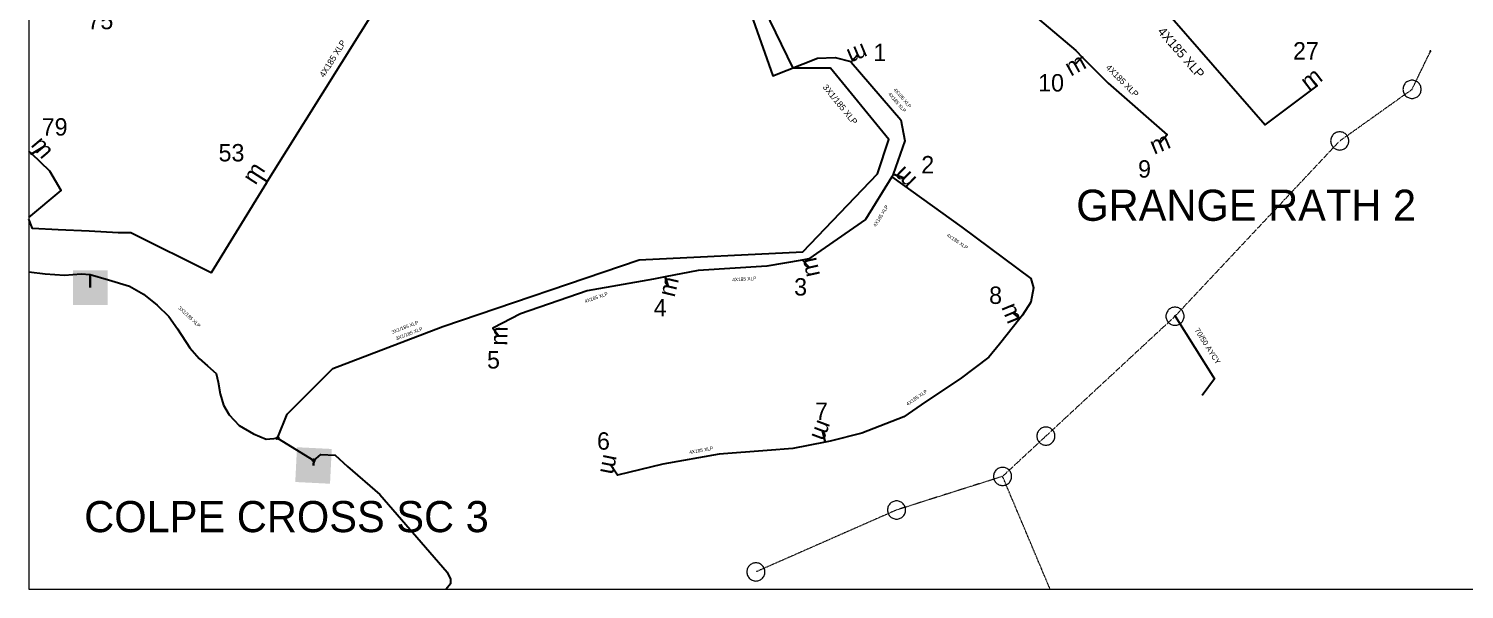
# Model space of a CAD drawing. Header units: metres. Extents: x 311594 to 312456, y 273769 to 274397.
# Drawn here: x 311594 to 312148, y 273769 to 273985 of the extents above; entities that cross this region are included whole.
import ezdxf
from ezdxf.enums import TextEntityAlignment as Align

# ---------------------------------------------------------------- set-up
doc = ezdxf.new("R2010")
doc.units = ezdxf.units.M
doc.header["$MEASUREMENT"] = 0
doc.linetypes.add('DGN Style 4', pattern=[0.01288, 0.00644, -0.00322, 0, -0.00322])
for name, color, linetype, lineweight in [('Level 10', 7, 'Continuous', 0), ('Level 14', 7, 'Continuous', 0), ('Level 15', 7, 'Continuous', 0), ('Level 16', 7, 'Continuous', 0), ('Level 2', 7, 'Continuous', 0), ('Level 3', 7, 'Continuous', 0), ('Level 5', 7, 'Continuous', 0), ('Level 6', 7, 'Continuous', 0), ('Level 7', 7, 'Continuous', 0)]:
    doc.layers.add(name, color=color, linetype=linetype, lineweight=lineweight)
doc.styles.add('Style-font_101', font='font_101.shx')
doc.styles.add('Style-WORKING', font='WORKING.shx')

msp = doc.modelspace()

# ---------------------------------------------------------------- linework, layer by layer
at = {"layer": 'Level 10', "color": 7, "linetype": 'Continuous', "lineweight": 0, "flags": 128}
for points in [[(311594, 273769), (312456, 273769), (312456, 274397), (311594, 274397), (311594, 273769)], [(311594, 274397), (311594, 273769), (312456, 273769), (312456, 274397), (311594, 274397)]]:
    msp.add_lwpolyline(points, close=True, dxfattribs=at)
at = {"layer": 'Level 14', "color": 1, "linetype": 'Continuous', "lineweight": 30, "flags": 128}
for points in [[(311690, 273827.25), (311693.75, 273836.54), (311711.25, 273854.07), (311753.77, 273870.34), (311829.41, 273896), (311892.56, 273899.13), (311921.32, 273929.17), (311925.7, 273942.32), (311903.19, 273969.86), (311888.81, 273969.86), (311866.57, 274015.75), (311864.29, 274020.45), (311874.54, 274022.31)], [(311594, 273891.33), (311600.4, 273890.62), (311607.86, 273890.08), (311614.19, 273890.59), (311617.73, 273890.34), (311617.73, 273885.28)], [(311617.73, 273885.28), (311617.73, 273890.34), (311624.82, 273888.31), (311632.91, 273885.78), (311638.23, 273882.75), (311643.54, 273878.45), (311648.09, 273874.15), (311651.38, 273869.34), (311656.19, 273862.01), (311659.73, 273857.97), (311663.02, 273855.18), (311666.31, 273852.15), (311667.07, 273848.86), (311667.83, 273844.31), (311669.09, 273840.01), (311671.37, 273836.22), (311675.17, 273832.17), (311680.73, 273828.88), (311685.54, 273826.86), (311690, 273827.25), (311703.94, 273818.65), (311703.85, 273816.72)], [(311617.73, 273885.28), (311617.73, 273890.34), (311624.82, 273888.31), (311632.91, 273885.78), (311638.23, 273882.75), (311643.54, 273878.45), (311648.09, 273874.15), (311651.38, 273869.34), (311656.19, 273862.01), (311659.73, 273857.97), (311663.02, 273855.18), (311666.31, 273852.15), (311667.07, 273848.86), (311667.83, 273844.31), (311669.09, 273840.01), (311671.37, 273836.22), (311675.17, 273832.17), (311680.73, 273828.88), (311685.54, 273826.86), (311690, 273827.25)], [(311703.85, 273816.72), (311703.94, 273818.65), (311706.65, 273820.97), (311712.18, 273820.66), (311716.99, 273816.36), (311729.39, 273805.49), (311755.45, 273775.65), (311756.71, 273772.87), (311756.71, 273771.1), (311755.06, 273769)], [(311703.85, 273816.72), (311703.94, 273818.65)], [(311703.94, 273818.65), (311706.65, 273820.97), (311712.18, 273820.66), (311716.99, 273816.36), (311729.39, 273805.49), (311755.45, 273775.65), (311756.71, 273772.87), (311756.71, 273771.1), (311755.06, 273769)]]:
    msp.add_lwpolyline(points, dxfattribs=at)
at = {"layer": 'Level 15', "color": 1, "linetype": 'Continuous', "lineweight": 30, "flags": 128}
for points in [[(311690.38, 273826.96), (311689.72, 273826.87), (311689.62, 273827.53), (311690.28, 273827.63), (311690.38, 273826.97)], [(311704.05, 273818.19), (311703.48, 273818.54), (311703.83, 273819.11), (311704.41, 273818.76), (311704.05, 273818.19)]]:
    msp.add_lwpolyline(points, dxfattribs=at)
at = {"layer": 'Level 15', "color": 1, "linetype": 'Continuous', "lineweight": 13}
for points in [[(311611.03, 273878.57), (311624.44, 273878.57), (311611.03, 273891.98), (311624.44, 273891.98)], [(311697.48, 273823.75), (311696.81, 273810.35), (311710.88, 273823.08), (311710.21, 273809.68)]]:
    msp.add_solid(points, dxfattribs=at)
at = {"layer": 'Level 2', "color": 5, "linetype": 'DGN Style 4', "lineweight": 13, "flags": 128}
for points in [[(312099.65, 273941.82), (312127.56, 273961.71), (312134.66, 273976.39)], [(312036.13, 273874.25), (312099.65, 273941.82)], [(311986.32, 273828.05), (312036.13, 273874.25)], [(311986.32, 273828.05), (311969.62, 273812.51)], [(311969.62, 273812.51), (311928.73, 273799.56), (311874.47, 273775.69)], [(311987.97, 273769), (311969.62, 273812.51)]]:
    msp.add_lwpolyline(points, dxfattribs=at)
at = {"layer": 'Level 3', "color": 5, "linetype": 'Continuous', "lineweight": 13, "flags": 128}
for points in [[(312134.86, 273976.39), (312134.86, 273976.41), (312134.85, 273976.43), (312134.85, 273976.45), (312134.84, 273976.47), (312134.83, 273976.49), (312134.82, 273976.51), (312134.81, 273976.52), (312134.79, 273976.54), (312134.77, 273976.55), (312134.76, 273976.56), (312134.74, 273976.57), (312134.72, 273976.58), (312134.7, 273976.58), (312134.68, 273976.59), (312134.66, 273976.59), (312134.64, 273976.59), (312134.62, 273976.58), (312134.6, 273976.58), (312134.58, 273976.57), (312134.56, 273976.56), (312134.54, 273976.55), (312134.52, 273976.54), (312134.51, 273976.52), (312134.5, 273976.51), (312134.48, 273976.49), (312134.47, 273976.47), (312134.47, 273976.45), (312134.46, 273976.43), (312134.46, 273976.41), (312134.46, 273976.39), (312134.46, 273976.37), (312134.46, 273976.35), (312134.47, 273976.33), (312134.47, 273976.31), (312134.48, 273976.29), (312134.5, 273976.27), (312134.51, 273976.25), (312134.52, 273976.24), (312134.54, 273976.23), (312134.56, 273976.21), (312134.58, 273976.21), (312134.6, 273976.2), (312134.62, 273976.19), (312134.64, 273976.19), (312134.66, 273976.19), (312134.68, 273976.19), (312134.7, 273976.19), (312134.72, 273976.2), (312134.74, 273976.21), (312134.76, 273976.21), (312134.77, 273976.23), (312134.79, 273976.24), (312134.81, 273976.25), (312134.82, 273976.27), (312134.83, 273976.29), (312134.84, 273976.31), (312134.85, 273976.33), (312134.85, 273976.35), (312134.86, 273976.37), (312134.86, 273976.39)], [(312131.06, 273961.71), (312131.04, 273962.07), (312130.99, 273962.44), (312130.89, 273962.79), (312130.76, 273963.13), (312130.59, 273963.46), (312130.39, 273963.77), (312130.16, 273964.05), (312129.9, 273964.31), (312129.62, 273964.54), (312129.31, 273964.74), (312128.98, 273964.91), (312128.64, 273965.04), (312128.29, 273965.13), (312127.93, 273965.19), (312127.56, 273965.21), (312127.2, 273965.19), (312126.83, 273965.13), (312126.48, 273965.04), (312126.14, 273964.91), (312125.81, 273964.74), (312125.5, 273964.54), (312125.22, 273964.31), (312124.96, 273964.05), (312124.73, 273963.77), (312124.53, 273963.46), (312124.36, 273963.13), (312124.23, 273962.79), (312124.14, 273962.44), (312124.08, 273962.07), (312124.06, 273961.71), (312124.08, 273961.34), (312124.14, 273960.98), (312124.23, 273960.63), (312124.36, 273960.28), (312124.53, 273959.96), (312124.73, 273959.65), (312124.96, 273959.37), (312125.22, 273959.11), (312125.5, 273958.88), (312125.81, 273958.68), (312126.14, 273958.51), (312126.48, 273958.38), (312126.83, 273958.29), (312127.2, 273958.23), (312127.56, 273958.21), (312127.93, 273958.23), (312128.29, 273958.29), (312128.64, 273958.38), (312128.99, 273958.51), (312129.31, 273958.68), (312129.62, 273958.88), (312129.9, 273959.11), (312130.16, 273959.37), (312130.39, 273959.65), (312130.59, 273959.96), (312130.76, 273960.29), (312130.89, 273960.63), (312130.99, 273960.98), (312131.04, 273961.34), (312131.06, 273961.71)], [(312103.15, 273941.82), (312103.13, 273942.19), (312103.08, 273942.55), (312102.98, 273942.9), (312102.85, 273943.24), (312102.68, 273943.57), (312102.48, 273943.88), (312102.25, 273944.16), (312101.99, 273944.42), (312101.71, 273944.65), (312101.4, 273944.85), (312101.08, 273945.02), (312100.73, 273945.15), (312100.38, 273945.25), (312100.02, 273945.3), (312099.65, 273945.32), (312099.29, 273945.3), (312098.92, 273945.25), (312098.57, 273945.15), (312098.23, 273945.02), (312097.9, 273944.85), (312097.6, 273944.65), (312097.31, 273944.42), (312097.05, 273944.16), (312096.82, 273943.88), (312096.62, 273943.57), (312096.46, 273943.24), (312096.32, 273942.9), (312096.23, 273942.55), (312096.17, 273942.19), (312096.15, 273941.82), (312096.17, 273941.46), (312096.23, 273941.09), (312096.32, 273940.74), (312096.46, 273940.4), (312096.62, 273940.07), (312096.82, 273939.76), (312097.05, 273939.48), (312097.31, 273939.22), (312097.6, 273938.99), (312097.9, 273938.79), (312098.23, 273938.62), (312098.57, 273938.49), (312098.92, 273938.4), (312099.29, 273938.34), (312099.65, 273938.32), (312100.02, 273938.34), (312100.38, 273938.4), (312100.73, 273938.49), (312101.08, 273938.62), (312101.4, 273938.79), (312101.71, 273938.99), (312101.99, 273939.22), (312102.25, 273939.48), (312102.48, 273939.76), (312102.68, 273940.07), (312102.85, 273940.4), (312102.98, 273940.74), (312103.08, 273941.09), (312103.13, 273941.46), (312103.15, 273941.82)], [(312039.63, 273874.25), (312039.61, 273874.61), (312039.55, 273874.97), (312039.46, 273875.33), (312039.32, 273875.67), (312039.16, 273876), (312038.96, 273876.3), (312038.73, 273876.59), (312038.47, 273876.85), (312038.18, 273877.08), (312037.88, 273877.28), (312037.55, 273877.44), (312037.21, 273877.57), (312036.85, 273877.67), (312036.49, 273877.73), (312036.13, 273877.75), (312035.76, 273877.73), (312035.4, 273877.67), (312035.05, 273877.57), (312034.7, 273877.44), (312034.38, 273877.28), (312034.07, 273877.08), (312033.78, 273876.85), (312033.53, 273876.59), (312033.3, 273876.3), (312033.1, 273876), (312032.93, 273875.67), (312032.8, 273875.33), (312032.7, 273874.97), (312032.65, 273874.61), (312032.63, 273874.25), (312032.65, 273873.88), (312032.7, 273873.52), (312032.8, 273873.16), (312032.93, 273872.82), (312033.1, 273872.5), (312033.3, 273872.19), (312033.53, 273871.9), (312033.78, 273871.64), (312034.07, 273871.41), (312034.38, 273871.21), (312034.7, 273871.05), (312035.05, 273870.92), (312035.4, 273870.82), (312035.76, 273870.76), (312036.13, 273870.75), (312036.49, 273870.76), (312036.85, 273870.82), (312037.21, 273870.92), (312037.55, 273871.05), (312037.88, 273871.21), (312038.18, 273871.41), (312038.47, 273871.64), (312038.73, 273871.9), (312038.96, 273872.19), (312039.16, 273872.5), (312039.32, 273872.82), (312039.46, 273873.16), (312039.55, 273873.52), (312039.61, 273873.88), (312039.63, 273874.25)], [(312036.33, 273874.25), (312036.33, 273874.27), (312036.32, 273874.29), (312036.32, 273874.31), (312036.31, 273874.33), (312036.3, 273874.35), (312036.29, 273874.36), (312036.28, 273874.38), (312036.26, 273874.39), (312036.24, 273874.41), (312036.23, 273874.42), (312036.21, 273874.43), (312036.19, 273874.44), (312036.17, 273874.44), (312036.15, 273874.44), (312036.13, 273874.45), (312036.11, 273874.44), (312036.09, 273874.44), (312036.07, 273874.44), (312036.05, 273874.43), (312036.03, 273874.42), (312036.01, 273874.41), (312035.99, 273874.39), (312035.98, 273874.38), (312035.97, 273874.36), (312035.95, 273874.35), (312035.94, 273874.33), (312035.94, 273874.31), (312035.93, 273874.29), (312035.93, 273874.27), (312035.93, 273874.25), (312035.93, 273874.23), (312035.93, 273874.2), (312035.94, 273874.18), (312035.94, 273874.16), (312035.95, 273874.15), (312035.97, 273874.13), (312035.98, 273874.11), (312035.99, 273874.1), (312036.01, 273874.08), (312036.03, 273874.07), (312036.05, 273874.06), (312036.07, 273874.06), (312036.09, 273874.05), (312036.11, 273874.05), (312036.13, 273874.05), (312036.15, 273874.05), (312036.17, 273874.05), (312036.19, 273874.06), (312036.21, 273874.06), (312036.23, 273874.07), (312036.24, 273874.08), (312036.26, 273874.1), (312036.28, 273874.11), (312036.29, 273874.13), (312036.3, 273874.15), (312036.31, 273874.16), (312036.32, 273874.18), (312036.32, 273874.2), (312036.33, 273874.23), (312036.33, 273874.25)], [(311989.82, 273828.04), (311989.8, 273828.41), (311989.75, 273828.77), (311989.65, 273829.13), (311989.52, 273829.47), (311989.35, 273829.79), (311989.15, 273830.1), (311988.92, 273830.39), (311988.66, 273830.65), (311988.38, 273830.88), (311988.07, 273831.08), (311987.75, 273831.24), (311987.4, 273831.37), (311987.05, 273831.47), (311986.69, 273831.53), (311986.32, 273831.54), (311985.96, 273831.53), (311985.59, 273831.47), (311985.24, 273831.37), (311984.9, 273831.24), (311984.57, 273831.08), (311984.27, 273830.88), (311983.98, 273830.65), (311983.72, 273830.39), (311983.49, 273830.1), (311983.29, 273829.79), (311983.13, 273829.47), (311982.99, 273829.13), (311982.9, 273828.77), (311982.84, 273828.41), (311982.82, 273828.04), (311982.84, 273827.68), (311982.9, 273827.32), (311982.99, 273826.96), (311983.13, 273826.62), (311983.29, 273826.29), (311983.49, 273825.99), (311983.72, 273825.7), (311983.98, 273825.44), (311984.27, 273825.21), (311984.57, 273825.01), (311984.9, 273824.85), (311985.24, 273824.72), (311985.59, 273824.62), (311985.96, 273824.56), (311986.32, 273824.54), (311986.69, 273824.56), (311987.05, 273824.62), (311987.4, 273824.72), (311987.75, 273824.85), (311988.07, 273825.01), (311988.38, 273825.21), (311988.66, 273825.44), (311988.92, 273825.7), (311989.15, 273825.99), (311989.35, 273826.29), (311989.52, 273826.62), (311989.65, 273826.96), (311989.75, 273827.32), (311989.8, 273827.68), (311989.82, 273828.04)], [(311973.12, 273812.5), (311973.11, 273812.87), (311973.05, 273813.23), (311972.95, 273813.58), (311972.82, 273813.93), (311972.66, 273814.25), (311972.46, 273814.56), (311972.23, 273814.85), (311971.97, 273815.1), (311971.68, 273815.33), (311971.37, 273815.53), (311971.05, 273815.7), (311970.71, 273815.83), (311970.35, 273815.93), (311969.99, 273815.98), (311969.62, 273816), (311969.26, 273815.98), (311968.9, 273815.93), (311968.54, 273815.83), (311968.2, 273815.7), (311967.87, 273815.53), (311967.57, 273815.33), (311967.28, 273815.1), (311967.02, 273814.85), (311966.79, 273814.56), (311966.59, 273814.25), (311966.43, 273813.93), (311966.3, 273813.58), (311966.2, 273813.23), (311966.14, 273812.87), (311966.12, 273812.5), (311966.14, 273812.14), (311966.2, 273811.78), (311966.3, 273811.42), (311966.43, 273811.08), (311966.59, 273810.75), (311966.79, 273810.45), (311967.02, 273810.16), (311967.28, 273809.9), (311967.57, 273809.67), (311967.87, 273809.47), (311968.2, 273809.31), (311968.54, 273809.17), (311968.9, 273809.08), (311969.26, 273809.02), (311969.62, 273809), (311969.99, 273809.02), (311970.35, 273809.08), (311970.71, 273809.17), (311971.05, 273809.31), (311971.37, 273809.47), (311971.68, 273809.67), (311971.97, 273809.9), (311972.23, 273810.16), (311972.46, 273810.45), (311972.66, 273810.75), (311972.82, 273811.08), (311972.95, 273811.42), (311973.05, 273811.78), (311973.11, 273812.14), (311973.12, 273812.5)], [(311932.23, 273799.55), (311932.21, 273799.92), (311932.15, 273800.28), (311932.06, 273800.64), (311931.93, 273800.98), (311931.76, 273801.3), (311931.56, 273801.61), (311931.33, 273801.9), (311931.07, 273802.16), (311930.79, 273802.39), (311930.48, 273802.59), (311930.15, 273802.75), (311929.81, 273802.88), (311929.46, 273802.98), (311929.1, 273803.04), (311928.73, 273803.05), (311928.36, 273803.04), (311928, 273802.98), (311927.65, 273802.88), (311927.31, 273802.75), (311926.98, 273802.59), (311926.67, 273802.39), (311926.39, 273802.16), (311926.13, 273801.9), (311925.9, 273801.61), (311925.7, 273801.3), (311925.53, 273800.98), (311925.4, 273800.64), (311925.31, 273800.28), (311925.25, 273799.92), (311925.23, 273799.55), (311925.25, 273799.19), (311925.31, 273798.83), (311925.4, 273798.47), (311925.53, 273798.13), (311925.7, 273797.8), (311925.9, 273797.5), (311926.13, 273797.21), (311926.39, 273796.95), (311926.67, 273796.72), (311926.98, 273796.52), (311927.31, 273796.36), (311927.65, 273796.23), (311928, 273796.13), (311928.36, 273796.07), (311928.73, 273796.05), (311929.1, 273796.07), (311929.46, 273796.13), (311929.81, 273796.23), (311930.15, 273796.36), (311930.48, 273796.52), (311930.79, 273796.72), (311931.07, 273796.95), (311931.33, 273797.21), (311931.56, 273797.5), (311931.76, 273797.8), (311931.93, 273798.13), (311932.06, 273798.47), (311932.15, 273798.83), (311932.21, 273799.19), (311932.23, 273799.55)], [(311877.97, 273775.68), (311877.96, 273776.05), (311877.9, 273776.41), (311877.8, 273776.77), (311877.67, 273777.11), (311877.51, 273777.43), (311877.31, 273777.74), (311877.08, 273778.03), (311876.82, 273778.29), (311876.53, 273778.52), (311876.22, 273778.72), (311875.9, 273778.88), (311875.56, 273779.01), (311875.2, 273779.11), (311874.84, 273779.17), (311874.47, 273779.18), (311874.11, 273779.17), (311873.75, 273779.11), (311873.39, 273779.01), (311873.05, 273778.88), (311872.72, 273778.72), (311872.42, 273778.52), (311872.13, 273778.29), (311871.87, 273778.03), (311871.64, 273777.74), (311871.44, 273777.43), (311871.28, 273777.11), (311871.15, 273776.77), (311871.05, 273776.41), (311870.99, 273776.05), (311870.97, 273775.68), (311870.99, 273775.32), (311871.05, 273774.96), (311871.15, 273774.6), (311871.28, 273774.26), (311871.44, 273773.93), (311871.64, 273773.63), (311871.87, 273773.34), (311872.13, 273773.08), (311872.42, 273772.85), (311872.72, 273772.65), (311873.05, 273772.49), (311873.39, 273772.36), (311873.75, 273772.26), (311874.11, 273772.2), (311874.47, 273772.18), (311874.84, 273772.2), (311875.2, 273772.26), (311875.56, 273772.36), (311875.9, 273772.49), (311876.22, 273772.65), (311876.53, 273772.85), (311876.82, 273773.08), (311877.08, 273773.34), (311877.31, 273773.63), (311877.51, 273773.93), (311877.67, 273774.26), (311877.8, 273774.6), (311877.9, 273774.96), (311877.96, 273775.32), (311877.97, 273775.68)]]:
    msp.add_lwpolyline(points, dxfattribs=at)
at = {"layer": 'Level 5', "color": 1, "linetype": 'Continuous', "lineweight": 30, "flags": 128}
for points in [[(311874.54, 274022.31), (311864.74, 274023.62), (311862.65, 274019.18), (311865.13, 274012.09), (311880.96, 273966.9), (311898.22, 273973.7), (311905.02, 273973.96), (311911.03, 273972.39), (311911.16, 273972.24), (311930.38, 273949.91), (311931.95, 273941.81), (311927.38, 273929.07), (311926.86, 273927.92), (311953.91, 273908.57), (311980.48, 273888.82), (311981.53, 273885.16), (311980.48, 273879.67), (311977.34, 273874.71), (311976.23, 273873.31), (311976.15, 273873.44), (311973.56, 273875.57)], [(311874.54, 274022.31), (311864.74, 274023.62), (311862.65, 274019.18), (311865.13, 274012.09), (311880.96, 273966.9), (311898.22, 273973.7), (311905.02, 273973.96), (311911.03, 273972.39), (311911.16, 273972.24), (311911.19, 273972.27), (311913.74, 273975.1)], [(311739.85, 274019.33), (311743.2, 274017.77), (311743.25, 274017.75), (311685.97, 273926.19), (311680.7, 273929.49)], [(312049.59, 274017.73), (312046.69, 274019.94), (312046.54, 274020.01), (312030.95, 273999.08), (312029.86, 273997.72), (312029.59, 273996.49), (312029.86, 273995.4), (312030.54, 273994.31), (312070.89, 273948.09), (312090.92, 273963.09), (312088.6, 273965.81)], [(311961.49, 274005.8), (311964.57, 274008.25), (311964.73, 274008.14), (311979.04, 273992.56), (311997.86, 273976.62), (312000.44, 273974.04), (312000.29, 273974.18), (311997.57, 273971.31)], [(311913.74, 273975.1), (311911.19, 273972.27), (311911.16, 273972.24), (311930.38, 273949.91), (311931.95, 273941.81), (311927.38, 273929.07), (311931.79, 273927.53)], [(311997.57, 273971.31), (312000.29, 273974.18), (312000.44, 273974.04), (312010.41, 273964.07), (312033.07, 273944.23), (312030.25, 273940.99)], [(311599.5, 273939.44), (311594.9, 273936.78), (311595.05, 273936.94), (311594, 273937.94)], [(311594, 273912.36), (311606.53, 273922.73), (311602.14, 273930.21), (311595.05, 273936.94), (311594.9, 273936.78), (311599.5, 273939.44)], [(311680.7, 273929.49), (311685.97, 273926.19), (311685.69, 273925.68), (311664.33, 273890.96), (311633.35, 273906.45), (311628.54, 273906.45), (311617.32, 273906.98), (311605.3, 273907.52), (311595.42, 273908.05), (311594, 273911.65)], [(311931.79, 273927.53), (311927.38, 273929.07), (311926.86, 273927.92), (311916.78, 273911.49), (311894.87, 273896.36), (311892.37, 273895.92), (311892.36, 273895.93), (311895.18, 273893.03)], [(311895.18, 273893.03), (311892.36, 273895.93), (311892.37, 273895.92), (311878.66, 273893.49), (311852.25, 273891.92), (311839.49, 273889.41), (311839.5, 273889.44), (311840.68, 273885.72)], [(311594, 273891.33), (311600.4, 273890.62), (311607.86, 273890.08), (311614.19, 273890.59), (311617.73, 273890.34), (311617.73, 273885.28)], [(311840.68, 273885.72), (311839.5, 273889.44), (311839.49, 273889.41), (311834.99, 273888.52), (311809.36, 273884.08), (311783.73, 273875.19), (311773.01, 273869.7), (311775.31, 273866.64)], [(311973.56, 273875.57), (311976.15, 273873.44), (311976.23, 273873.31), (311968.45, 273863.47), (311964.27, 273858.5), (311953.28, 273850.14), (311939.95, 273841.25), (311931.58, 273835.5), (311915.37, 273829.23), (311903.08, 273826.09), (311901.16, 273825.71), (311901.16, 273825.76), (311900.21, 273830.1)], [(312036.13, 273874.25), (312051.36, 273850.1), (312046.66, 273843.75)], [(311900.21, 273830.1), (311901.16, 273825.76), (311901.16, 273825.71), (311888.69, 273823.22), (311878.76, 273822.43), (311860.32, 273821.13), (311838.61, 273817.21), (311821.09, 273813.03), (311818.36, 273817.03)]]:
    msp.add_lwpolyline(points, dxfattribs=at)

# ---------------------------------------------------------------- texts
at = {"layer": 'Level 16', "color": 212, "linetype": 'Continuous', "lineweight": 13, "style": 'Style-WORKING'}
for height, rotation, p in [(2.388, 309.2573, (311900.1, 273962.41)), (1.3373, 316.6562, (311651.58, 273877.26)), (1.3373, 20.9469, (311734.28, 273867.45)), (1.3373, 20.9469, (311735.89, 273864.99))]:
    msp.add_text('3X1/185 XLP', height=height, rotation=rotation, dxfattribs=at).set_placement(p)
for s, p in [('GRANGE RATH 2', (311998.04, 273911.03)), ('COLPE CROSS SC 3', (311615.4, 273791.01))]:
    msp.add_text(s, height=12, dxfattribs=at).set_placement(p)
at = {"layer": 'Level 6', "color": 5, "linetype": 'Continuous', "lineweight": 13, "style": 'Style-font_101'}
for rotation, p in [(202.578, (311913.74, 273975.1)), (29.196, (311997.57, 273971.31)), (37.326, (312088.6, 273965.81)), (310.233, (311599.5, 273939.44)), (22.778, (312030.25, 273940.99)), (56.774, (311680.69, 273929.49)), (135.767, (311931.79, 273927.53)), (102.469, (311895.18, 273893.03)), (76.371, (311840.68, 273885.72)), (292.117, (311973.56, 273875.57)), (88.914, (311775.31, 273866.64)), (249.383, (311900.21, 273830.1)), (258.751, (311818.36, 273817.03))]:
    msp.add_text('m', height=6.71, rotation=rotation, dxfattribs=at).set_placement(p, align=Align.MIDDLE_CENTER)
at = {"layer": 'Level 7', "color": 212, "linetype": 'Continuous', "lineweight": 13, "style": 'Style-WORKING'}
for s, p in [('75', (311616.66, 273984.88)), ('1', (311919.79, 273972.58)), ('27', (312081.65, 273973.21)), ('10', (311983.34, 273960.88)), ('79', (311599.02, 273943.88)), ('53', (311667.23, 273933.92)), ('2', (311938.26, 273929.31)), ('9', (312021.88, 273927.68)), ('3', (311889.23, 273882.22)), ('8', (311964.43, 273878.99)), ('4', (311835.04, 273874.18)), ('5', (311770.77, 273854.09)), ('7', (311897.28, 273834.27)), ('6', (311813.19, 273822.81))]:
    msp.add_text(s, height=6.7, dxfattribs=at).set_placement(p)
for s, height, rotation, p in [('4X185 XLP', 3.582, 311.1175, (312029.16, 273983.82)), ('4X185 XLP', 2.388, 57.9676, (311707.97, 273966.07)), ('4X185 XLP', 2.388, 315.0144, (312009.23, 273969.87)), ('4X185 XLP', 1.337, 310.7264, (311927.47, 273961.52)), ('4X185 XLP', 1.337, 310.7264, (311925.44, 273959.77)), ('4X185 XLP', 1.337, 58.2303, (311920.74, 273908.55)), ('4X185 XLP', 1.337, 325.6986, (311947.9, 273905.2)), ('4X185 XLP', 1.337, 3.3974, (311865.39, 273887.66)), ('4X185 XLP', 1.337, 19.127, (311808.7, 273879.3)), ('70/50 AYCY', 2.09, 302.2366, (312043.59, 273868.87)), ('4X185 XLP', 1.337, 34.4946, (311933.02, 273839.67)), ('4X185 XLP', 1.337, 10.2375, (311848.9, 273821.12))]:
    msp.add_text(s, height=height, rotation=rotation, dxfattribs=at).set_placement(p)

doc.saveas('drawing.dxf')
